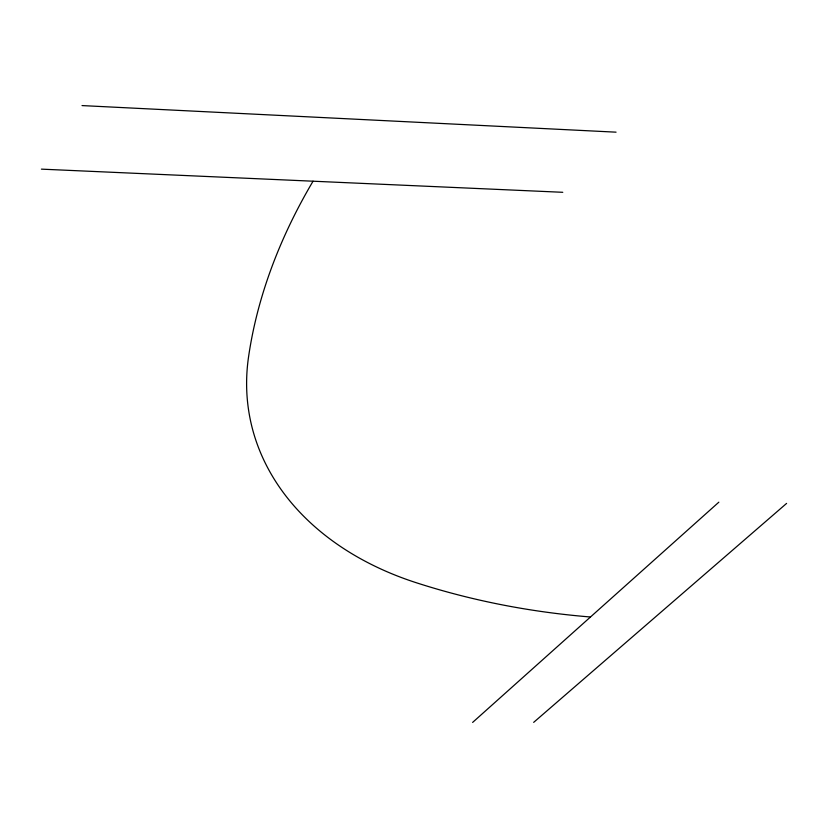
<?xml version="1.0" encoding="UTF-8"?>
<svg xmlns="http://www.w3.org/2000/svg" width="828" height="828" viewBox="0 0 828 828"><rect width="100%" height="100%" fill="white"/><g stroke="black" fill="none" stroke-linecap="round" stroke-linejoin="round"><path stroke-width="1.24" d="M472.622 722.42L718.849 502.172M533.667 722.368L786.6 503.403M41.4 169.14L562.771 192.303M82.024 105.58L616.063 132.169M590.478 616.995A850.48 696.979 -30.9 0 1 416.267 582.726A324.762 239.944 -10.2 0 1 248.545 356.93A696.265 478.191 -20.8 0 1 313.046 181.208"/></g></svg>
